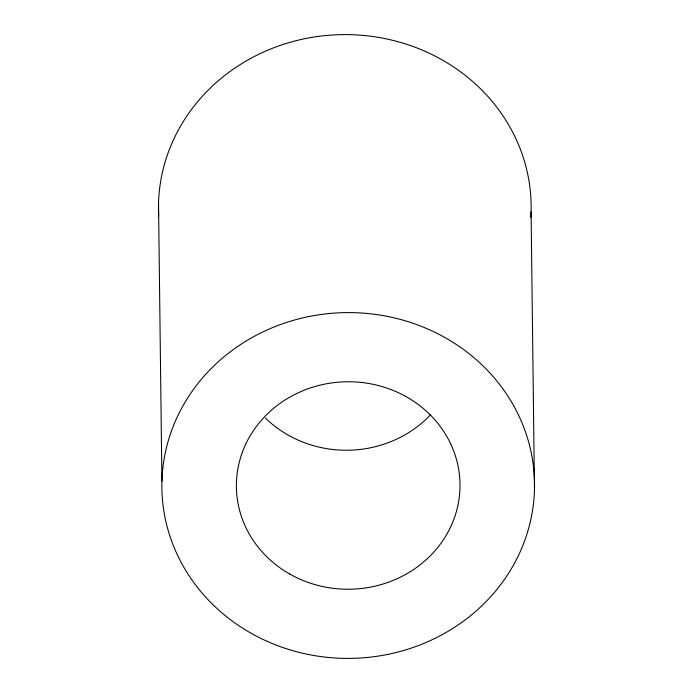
<?xml version="1.0" encoding="UTF-8"?>
<svg xmlns="http://www.w3.org/2000/svg" width="693" height="693" viewBox="0 0 693 693"><rect width="100%" height="100%" fill="white"/><g stroke="black" fill="none" stroke-linecap="round" stroke-linejoin="round"><path stroke-width="1.04" d="M531.081 211.859L534.476 489.864A186.348 172.903 -0.7 0 1 250.693 633.012A186.348 172.903 -0.7 0 1 259.425 333.628A186.348 172.903 -0.7 0 1 534.476 489.864M158.524 203.136L161.919 481.141M158.671 216.069A186.348 172.903 -0.7 0 1 345.772 34.598A186.348 172.903 -0.7 0 1 530.829 217.238M430.639 414.683A111.807 103.742 -0.7 0 1 265.332 417.983M289.691 574.012A111.807 103.742 -0.7 0 0 459.961 488.115A111.807 103.742 -0.7 0 0 294.932 394.378A111.807 103.742 -0.7 0 0 289.691 574.012"/></g></svg>
